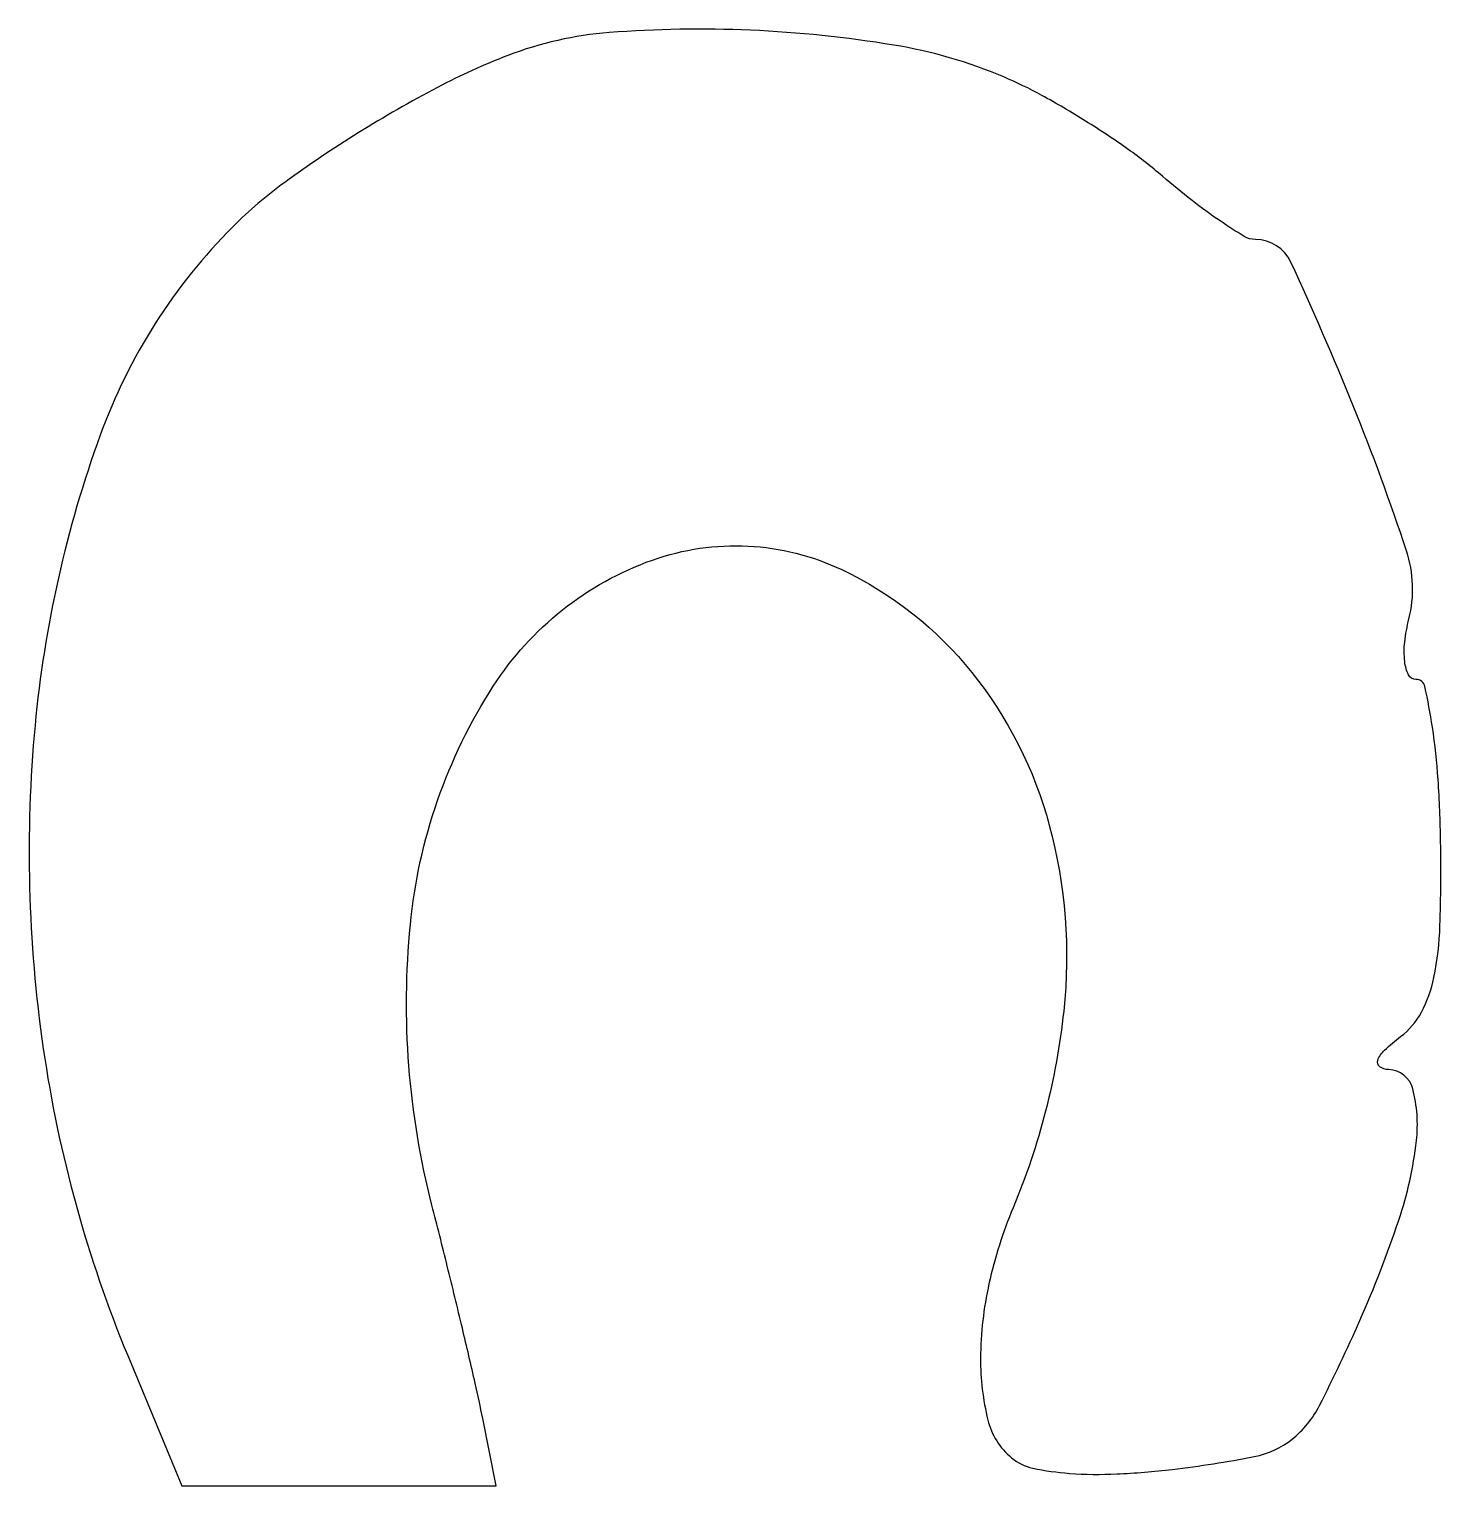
# Model space of a CAD drawing. Extents: x 0.1 to 57.9, y 0 to 59.6.
import ezdxf

# ---------------------------------------------------------------- set-up
doc = ezdxf.new("R2010")
doc.units = 0

msp = doc.modelspace()

# ---------------------------------------------------------------- linework, layer by layer
msp.add_lwpolyline([(19.70696, 58.532054, 0.029674), (16.835766, 57.228748, 0.017878), (13.59205, 55.366366, 0.017891), (10.579262, 53.337219, 0.039244), (8.467087, 51.532913, 0.10959), (3.032399, 42.999492, 0.064043), (0.364497, 31.117555, 0.059359), (0.703557, 17.885965, 0.062262), (4.159508, 5.32845), (6.368028, 0), (12.797513, 0), (19.226999, 0), (18.684074, 2.75, 0.007539), (18.375455, 4.197962, 0.002118), (17.85005, 6.448887, 0.002135), (17.234318, 8.988991, 0.002248), (16.60725, 11.480255, -0.087264), (15.721145, 22.966345, -0.119442), (19.116719, 32.724998, -0.165559), (25.628052, 37.884116, -0.198801), (33.37583, 37.491898, -0.113487), (38.701281, 33.280816, -0.103709), (41.867658, 27.032478, -0.092778), (42.456678, 19.430866, -0.072146), (40.387072, 11.383969, 0.044177), (39.399381, 8.273661, 0.053238), (39.054368, 5.228304, 0.062106), (39.354146, 2.691315, 0.160457), (40.321208, 1.148384, 0.121234), (41.194009, 0.725229, 0.034571), (42.695871, 0.51201, 0.029557), (44.623995, 0.4873, 0.017903), (46.899521, 0.674506, 0.018573), (50.255283, 1.198953, 0.120332), (51.798623, 1.909906, 0.107694), (52.920819, 3.283407, 0.013524), (54.578313, 6.772996, 0.023302), (56.168107, 10.874377, 0.052417), (56.890281, 14.127397, 0.092149), (56.74174, 16.244158, 0.334589), (55.75, 17.031803, -0.14914), (55.388403, 17.152249, -0.337172), (55.307338, 17.411768, -0.117925), (55.581954, 17.828727, -0.026061), (56.240334, 18.384978, 0.108126), (57.090497, 19.382166, 0.072001), (57.602859, 20.799804, 0.043041), (57.853591, 22.932508, 0.0115), (57.880953, 26.353175, 0.012849), (57.777191, 28.901415, 0.021082), (57.543313, 31.047495, 0.016444), (57.235023, 32.707791, 0.35214), (56.871567, 33, -0.286037), (56.571075, 33.187221, -0.085494), (56.411977, 33.728593, -0.057373), (56.411465, 34.529571, -0.032993), (56.584416, 35.480316, 0.142205), (56.482633, 38.259212, 0.016366), (54.305296, 44.189892, 0.012276), (51.754938, 50.07168, 0.291778), (50.302539, 51.001221, -0.136258), (49.837625, 51.131078, -0.01355), (48.854496, 51.761673, -0.016269), (47.707554, 52.597841, -0.012226), (46.5, 53.588279, 0.023578), (45.097531, 54.686302, 0.014526), (43.353125, 55.849339, 0.014558), (41.557478, 56.901145, 0.02517), (40, 57.65433, 0.059179), (35.501931, 58.956962, 0.030119), (29.638191, 59.565715, 0.030008), (23.861327, 59.468809, 0.07263)], format="xyb", close=True)

doc.saveas('drawing.dxf')
